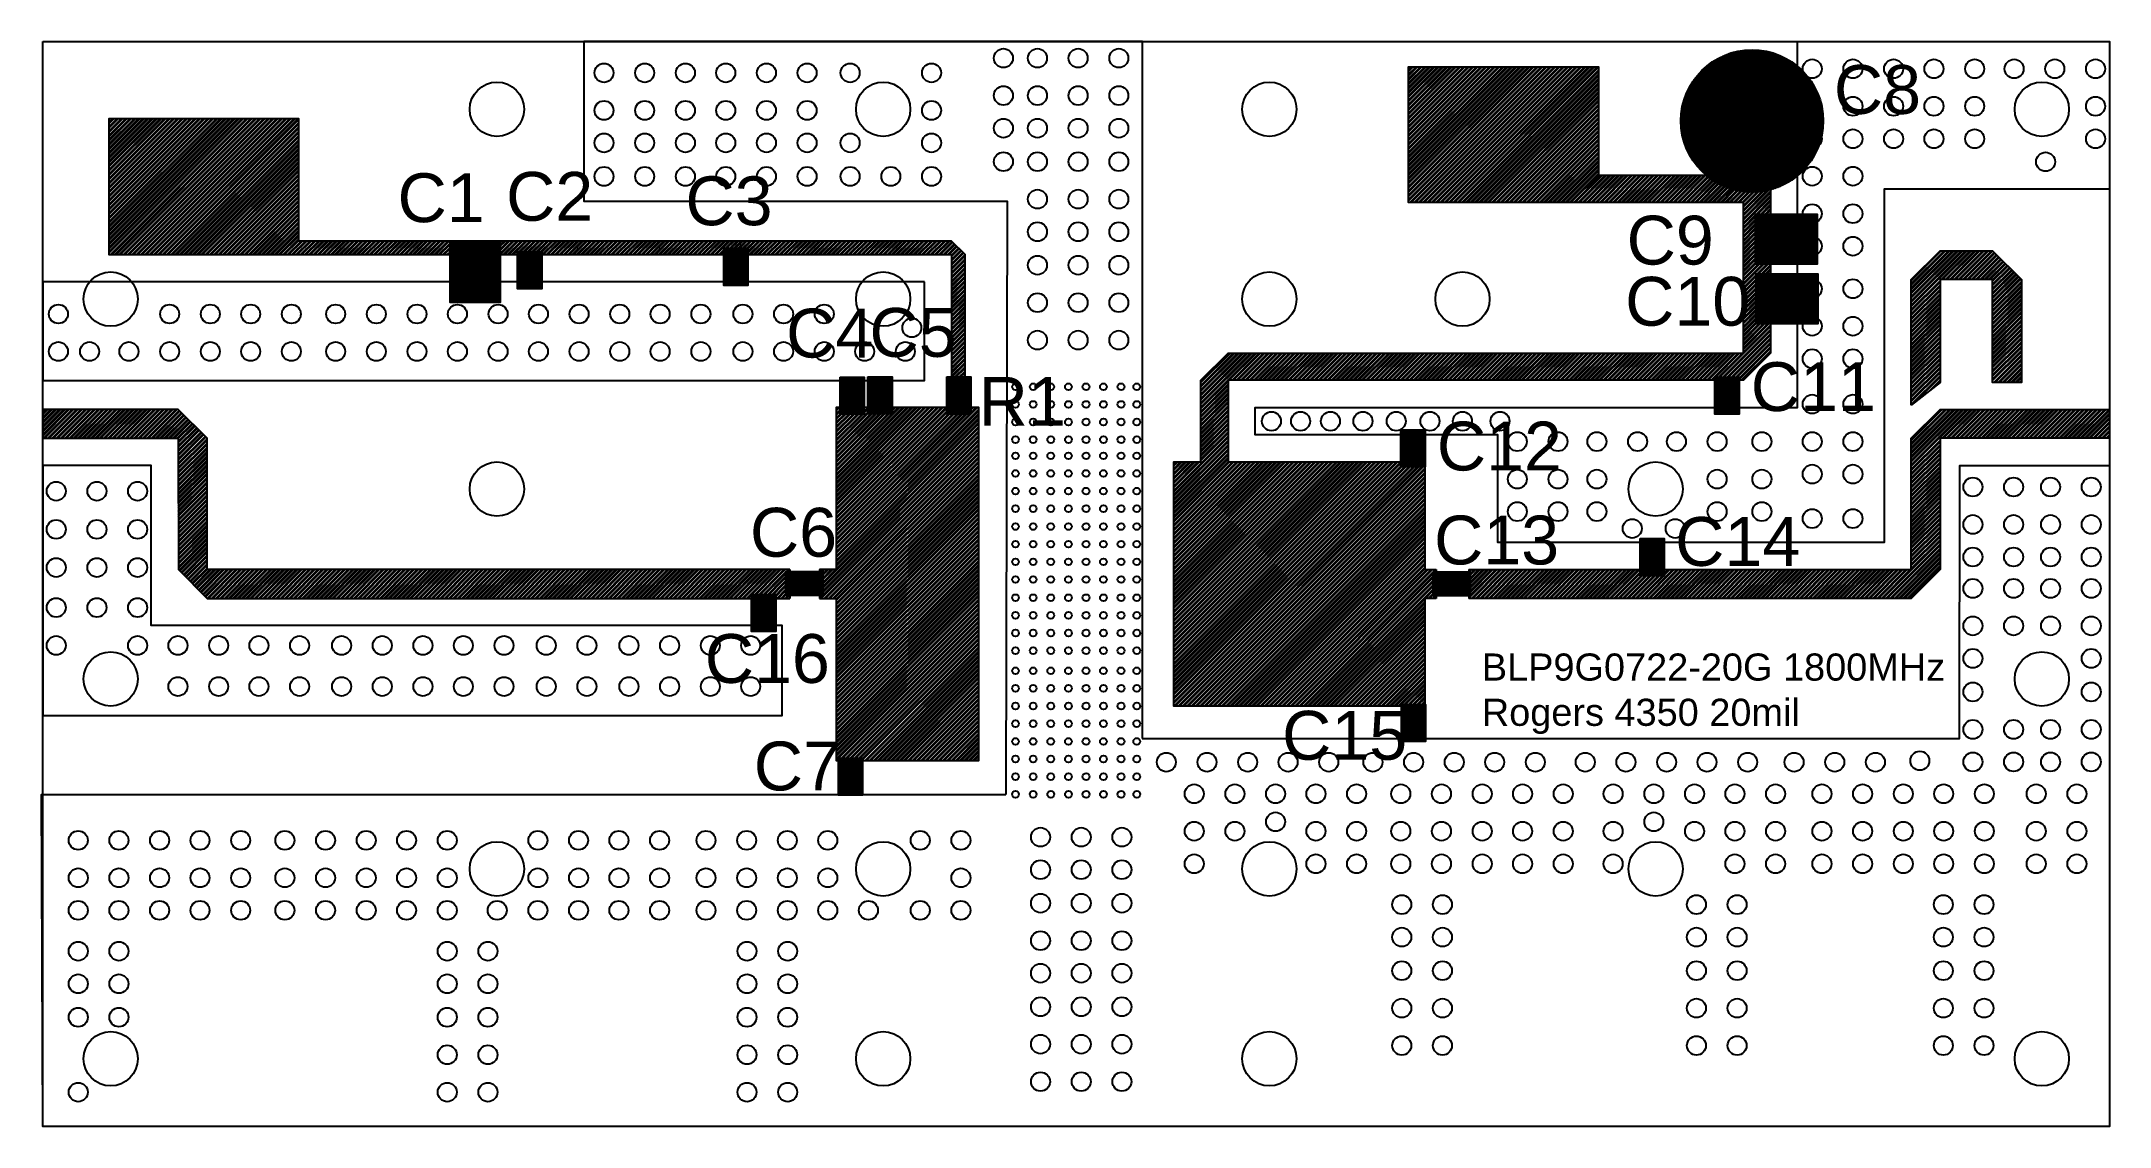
# Model space of a CAD drawing. Extents: x 60.4 to 136.7, y 72.4 to 112.4.
import ezdxf

# ---------------------------------------------------------------- set-up
doc = ezdxf.new("R2010")
doc.units = 0
doc.header["$MEASUREMENT"] = 0
doc.layers.add('BoM', color=6, linetype='CONTINUOUS', lineweight=25)
doc.layers.add('COND', color=7, linetype='CONTINUOUS', true_color=0xf89b20)
doc.layers.add('DRILL', color=5, linetype='CONTINUOUS')
doc.layers.add('OUTLINE', color=40, linetype='CONTINUOUS')
doc.styles.add('ANNOTATIVE', font='txt')

msp = doc.modelspace()

# ---------------------------------------------------------------- hatches: boundary and pattern name
at = {"layer": 'BoM'}
h = msp.add_hatch(dxfattribs=at)
h.set_pattern_fill('ANSI32', color=6, scale=0.1)
h.paths.add_polyline_path([(126.11, 109.417, 1), (120.863, 109.417, 1)])
h = msp.add_hatch(dxfattribs=at)
h.set_pattern_fill('ANGLE', color=256)
h.set_pattern_definition([(0, (37.252, 45.57), (0, 6.985), [5.08, -1.905]), (90, (37.252, 45.57), (-6.985, 4e-16), [5.08, -1.905])])
h.paths.add_polyline_path([(75.549, 106.726), (74.473, 106.726), (74.473, 105.197), (75.549, 105.197)])
h = msp.add_hatch(dxfattribs=at)
h.set_pattern_fill('ANSI32', color=6, scale=0.1, angle=90)
h.set_pattern_definition([(135, (228.60648, 29.749415), (-0.026516504, -0.026516504), []), (135, (228.60648, 29.767093), (-0.026516504, -0.026516504), [])])
h.paths.add_polyline_path([(123.614, 105.987), (123.614, 104.142), (125.885, 104.142), (125.885, 105.987)])
h = msp.add_hatch(dxfattribs=at)
h.set_pattern_fill('ANSI32', color=6, scale=0.1)
h.set_pattern_definition([(45, (1.090255, 0), (-0.026516504, 0.026516504), []), (45, (1.107933, 0), (-0.026516504, 0.026516504), [])])
h.paths.add_polyline_path([(77.328, 104.992), (75.483, 104.992), (75.483, 102.722), (77.328, 102.722)])
h = msp.add_hatch(dxfattribs=at)
h.set_pattern_fill('ANGLE', color=256)
h.set_pattern_definition([(360, (39.6124, 44.021), (2e-15, 6.985), [5.08, -1.905]), (90, (39.6124, 44.021), (-6.985, 2e-15), [5.08, -1.905])])
h.paths.add_polyline_path([(77.91, 105.177), (75.754, 105.177), (75.754, 102.302), (77.91, 102.302)])
h = msp.add_hatch(dxfattribs=at)
h.set_pattern_fill('ANSI32', color=6, scale=0.1)
h.set_pattern_definition([(45, (19.462035, -5.46551), (-0.026516504, 0.026516504), []), (45, (19.479713, -5.46551), (-0.026516504, 0.026516504), [])])
h.paths.add_polyline_path([(78.864, 103.227), (78.864, 104.593), (77.972, 104.593), (77.972, 103.227)])
h = msp.add_hatch(dxfattribs=at)
h.set_pattern_fill('ANSI32', color=6, scale=0.1)
h.set_pattern_definition([(45, (27.064574, -5.333265), (-0.026516504, 0.026516504), []), (45, (27.08225, -5.333265), (-0.026516504, 0.026516504), [])])
h.paths.add_polyline_path([(86.466, 103.359), (86.466, 104.725), (85.575, 104.725), (85.575, 103.359)])
h = msp.add_hatch(dxfattribs=at)
h.set_pattern_fill('ANSI32', color=6, scale=0.1, angle=90)
h.set_pattern_definition([(135, (228.62923, 27.543756), (-0.026516504, -0.026516504), []), (135, (228.62923, 27.561434), (-0.026516504, -0.026516504), [])])
h.paths.add_polyline_path([(123.637, 103.782), (123.637, 101.936), (125.908, 101.936), (125.908, 103.782)])
h = msp.add_hatch(dxfattribs=at)
h.set_pattern_fill('ANSI32', color=6, scale=0.1)
h.set_pattern_definition([(45, (31.352796, -10.07833), (-0.026516504, 0.026516504), []), (45, (31.370473, -10.07833), (-0.026516504, 0.026516504), [])])
h.paths.add_polyline_path([(90.754, 98.614), (90.754, 99.98), (89.863, 99.98), (89.863, 98.614)])
h = msp.add_hatch(dxfattribs=at)
h.set_pattern_fill('ANSI32', color=6, scale=0.1)
h.set_pattern_definition([(45, (32.3794, -10.06817), (-0.026516504, 0.026516504), []), (45, (32.39708, -10.06817), (-0.026516504, 0.026516504), [])])
h.paths.add_polyline_path([(91.781, 98.625), (91.781, 99.99), (90.89, 99.99), (90.89, 98.625)])
h = msp.add_hatch(dxfattribs=at)
h.set_pattern_fill('ANSI32', color=6, scale=0.1)
h.set_pattern_definition([(45, (35.28357, -10.07621), (-0.026516504, 0.026516504), []), (45, (35.301247, -10.07621), (-0.026516504, 0.026516504), [])])
h.paths.add_polyline_path([(94.685, 98.616), (94.685, 99.982), (93.794, 99.982), (93.794, 98.616)])
h = msp.add_hatch(dxfattribs=at)
h.set_pattern_fill('ANSI32', color=6, scale=0.1)
h.set_pattern_definition([(45, (63.603543, -10.08082), (-0.026516504, 0.026516504), []), (45, (63.62122, -10.08082), (-0.026516504, 0.026516504), [])])
h.paths.add_polyline_path([(123.005, 98.612), (123.005, 99.977), (122.114, 99.977), (122.114, 98.612)])
h = msp.add_hatch(dxfattribs=at)
h.set_pattern_fill('ANSI32', color=6, scale=0.1)
h.set_pattern_definition([(45, (52.03043, -12.02615), (-0.026516504, 0.026516504), []), (45, (52.04811, -12.02615), (-0.026516504, 0.026516504), [])])
h.paths.add_polyline_path([(111.432, 96.667), (111.432, 98.032), (110.541, 98.032), (110.541, 96.667)])
h = msp.add_hatch(dxfattribs=at)
h.set_pattern_fill('ANSI32', color=6, scale=0.1)
h.set_pattern_definition([(45, (60.846663, -16.03668), (-0.026516504, 0.026516504), []), (45, (60.86434, -16.03668), (-0.026516504, 0.026516504), [])])
h.paths.add_polyline_path([(120.248, 92.656), (120.248, 94.022), (119.357, 94.022), (119.357, 92.656)])
h = msp.add_hatch(dxfattribs=at)
h.set_pattern_fill('ANSI32', color=6, scale=0.1, angle=90)
h.set_pattern_definition([(135, (197.92284, 33.41455), (-0.026516504, -0.026516504), []), (135, (197.92284, 33.432228), (-0.026516504, -0.026516504), [])])
h.paths.add_polyline_path([(89.23, 92.816), (87.865, 92.816), (87.865, 91.925), (89.23, 91.925)])
h = msp.add_hatch(dxfattribs=at)
h.set_pattern_fill('ANSI32', color=6, scale=0.1, angle=90)
h.set_pattern_definition([(135, (221.78824, 33.399876), (-0.026516504, -0.026516504), []), (135, (221.78824, 33.417554), (-0.026516504, -0.026516504), [])])
h.paths.add_polyline_path([(113.096, 92.801), (111.73, 92.801), (111.73, 91.91), (113.096, 91.91)])
h = msp.add_hatch(dxfattribs=at)
h.set_pattern_fill('ANSI32', color=6, scale=0.1)
h.set_pattern_definition([(45, (28.086457, -18.09055), (-0.026516504, 0.026516504), []), (45, (28.104134, -18.09055), (-0.026516504, 0.026516504), [])])
h.paths.add_polyline_path([(87.488, 90.602), (87.488, 91.968), (86.597, 91.968), (86.597, 90.602)])
h = msp.add_hatch(dxfattribs=at)
h.set_pattern_fill('ANSI32', color=6, scale=0.1)
h.set_pattern_definition([(45, (52.049662, -22.15045), (-0.026516504, 0.026516504), []), (45, (52.06734, -22.15045), (-0.026516504, 0.026516504), [])])
h.paths.add_polyline_path([(111.451, 86.542), (111.451, 87.908), (110.56, 87.908), (110.56, 86.542)])
h = msp.add_hatch(dxfattribs=at)
h.set_pattern_fill('ANSI32', color=6, scale=0.1)
h.set_pattern_definition([(45, (31.292216, -24.121113), (-0.026516504, 0.026516504), []), (45, (31.309894, -24.121113), (-0.026516504, 0.026516504), [])])
h.paths.add_polyline_path([(90.694, 84.572), (90.694, 85.937), (89.802, 85.937), (89.802, 84.572)])
at = {"layer": 'COND', "true_color": 0xf8991e}
h = msp.add_hatch(dxfattribs=at)
h.set_pattern_fill('ANSI32', color=30, scale=0.3)
h.paths.add_polyline_path([(69.908, 109.492), (62.908, 109.492), (62.908, 104.492), (69.908, 104.492), (73.973, 104.492), (74.473, 104.492), (75.483, 104.492), (75.483, 104.992), (74.473, 104.992), (69.908, 104.992)], flags=17)
h.paths.add_polyline_path([(93.973, 104.992), (77.328, 104.992), (77.328, 104.492), (77.972, 104.492), (77.972, 104.593), (78.864, 104.593), (78.864, 104.492), (85.575, 104.492), (85.575, 104.725), (86.466, 104.725), (86.466, 104.492), (93.973, 104.492), (93.973, 99.982), (94.473, 99.982), (94.473, 104.492)], flags=17)
h.paths.add_polyline_path([(77.328, 104.992), (75.483, 104.992), (75.483, 104.492), (77.328, 104.492)], flags=16)
h.paths.add_polyline_path([(94.973, 98.851), (94.685, 98.851), (94.685, 98.616), (93.794, 98.616), (93.794, 98.851), (91.781, 98.851), (91.781, 98.625), (90.89, 98.625), (90.89, 98.851), (90.754, 98.851), (90.754, 98.614), (89.863, 98.614), (89.863, 98.851), (89.723, 98.851), (89.723, 92.881), (89.107, 92.881), (89.107, 92.816), (89.23, 92.816), (89.23, 91.925), (89.107, 91.925), (89.107, 91.821), (89.723, 91.821), (89.723, 85.851), (89.802, 85.851), (89.802, 85.937), (90.694, 85.937), (90.694, 85.851), (94.973, 85.851)])
h.paths.add_polyline_path([(87.865, 92.816), (88.004, 92.816), (88.004, 92.881), (66.525, 92.881), (66.523, 97.721), (65.464, 98.781), (60.47, 98.781), (60.47, 97.721), (65.464, 97.721), (65.465, 92.881), (66.527, 91.821), (88.004, 91.821), (88.004, 91.925), (87.865, 91.925)])
h.paths.add_polyline_path([(111.836, 92.881), (111.417, 92.881), (111.417, 96.667), (110.541, 96.667), (110.541, 96.851), (104.167, 96.851), (104.167, 99.861), (122.114, 99.861), (122.114, 99.977), (123.005, 99.977), (123.005, 99.861), (123.167, 99.861), (124.167, 100.861), (124.167, 101.936), (123.637, 101.936), (123.637, 103.782), (124.167, 103.782), (124.167, 104.142), (123.614, 104.142), (123.614, 105.987), (124.167, 105.987), (124.167, 106.883, -0.246266), (121.789, 107.416), (117.819, 107.416), (117.819, 111.416), (110.819, 111.416), (110.819, 106.416), (117.819, 106.416), (123.167, 106.416), (123.167, 100.861), (104.167, 100.861), (103.167, 99.861), (103.167, 96.851), (102.167, 96.851), (102.167, 87.851), (110.56, 87.851), (110.56, 87.908), (111.417, 87.908), (111.417, 91.821), (111.836, 91.821), (111.836, 91.91), (111.73, 91.91), (111.73, 92.801), (111.836, 92.801)])
h.paths.add_polyline_path([(69.908, 109.492), (62.908, 109.492), (62.908, 104.492), (69.908, 104.492), (73.973, 104.492), (74.473, 104.492), (93.973, 104.492), (93.973, 99.851), (94.473, 99.851), (94.473, 104.492), (93.973, 104.992), (74.473, 104.992), (69.908, 104.992)])
h = msp.add_hatch(dxfattribs=at)
h.set_pattern_fill('ANSI32', color=30, scale=0.3)
h.paths.add_polyline_path([(69.908, 109.492), (62.908, 109.492), (62.908, 104.492), (69.908, 104.492), (73.973, 104.492), (74.473, 104.492), (75.483, 104.492), (75.483, 104.992), (74.473, 104.992), (69.908, 104.992)])
h.paths.add_polyline_path([(93.973, 104.992), (77.328, 104.992), (77.328, 104.492), (77.972, 104.492), (77.972, 104.593), (78.864, 104.593), (78.864, 104.492), (85.575, 104.492), (85.575, 104.725), (86.466, 104.725), (86.466, 104.492), (93.973, 104.492), (93.973, 99.982), (94.473, 99.982), (94.473, 104.492)])
h.paths.add_polyline_path([(130.417, 92.881), (130.417, 97.721), (133.417, 97.721), (136.67, 97.721), (136.67, 98.781), (133.417, 98.781), (130.417, 98.781), (129.357, 97.721), (129.357, 92.881), (120.248, 92.881), (120.248, 92.656), (119.357, 92.656), (119.357, 92.881), (113.043, 92.881), (113.043, 92.801), (113.096, 92.801), (113.096, 91.91), (113.043, 91.821), (129.357, 91.821)])
h.paths.add_polyline_path([(133.417, 103.571), (132.357, 104.631), (130.417, 104.631), (129.357, 103.571), (129.357, 98.94), (130.417, 99.781), (130.417, 103.571), (132.357, 103.571), (132.357, 99.781), (133.417, 99.781)])

# ---------------------------------------------------------------- linework, layer by layer
at = {"layer": 'BoM'}
for points in [[(123.614, 104.142), (123.614, 105.987), (125.885, 105.987), (125.885, 104.142)], [(75.483, 104.992), (77.328, 104.992), (77.328, 102.722), (75.483, 102.722)], [(77.972, 104.593), (78.864, 104.593), (78.864, 103.227), (77.972, 103.227)], [(85.575, 104.725), (86.466, 104.725), (86.466, 103.359), (85.575, 103.359)], [(123.637, 101.936), (123.637, 103.782), (125.908, 103.782), (125.908, 101.936)], [(89.863, 99.98), (90.754, 99.98), (90.754, 98.614), (89.863, 98.614)], [(90.89, 99.99), (91.781, 99.99), (91.781, 98.625), (90.89, 98.625)], [(93.794, 99.982), (94.685, 99.982), (94.685, 98.616), (93.794, 98.616)], [(122.114, 99.977), (123.005, 99.977), (123.005, 98.612), (122.114, 98.612)], [(110.541, 98.032), (111.432, 98.032), (111.432, 96.667), (110.541, 96.667)], [(119.357, 94.022), (120.248, 94.022), (120.248, 92.656), (119.357, 92.656)], [(87.865, 91.925), (87.865, 92.816), (89.23, 92.816), (89.23, 91.925)], [(111.73, 91.91), (111.73, 92.801), (113.096, 92.801), (113.096, 91.91)], [(86.597, 91.968), (87.488, 91.968), (87.488, 90.602), (86.597, 90.602)], [(110.56, 87.908), (111.451, 87.908), (111.451, 86.542), (110.56, 86.542)], [(89.802, 85.937), (90.694, 85.937), (90.694, 84.572), (89.802, 84.572)]]:
    msp.add_lwpolyline(points, close=True, dxfattribs=at)
msp.add_circle((123.486, 109.417), 2.624, dxfattribs=at)
at = {"layer": 'COND'}
for p, q in [((88.004, 92.881), (88.004, 91.821)), ((89.107, 92.881), (89.107, 91.821)), ((111.836, 92.881), (111.836, 91.821)), ((113.043, 92.881), (113.043, 91.821))]:
    msp.add_line(p, q, dxfattribs=at)
for points in [[(101.014, 86.657), (101.014, 112.351), (96.027, 112.351), (80.419, 112.351), (80.419, 106.46), (96.027, 106.46), (95.972, 84.593)], [(111.836, 91.821), (111.417, 91.821), (111.417, 87.851), (102.167, 87.851), (102.167, 96.851), (103.167, 96.851), (103.167, 99.861), (104.167, 100.861), (123.167, 100.861), (123.167, 106.416), (117.819, 106.416), (110.819, 106.416), (110.819, 111.416), (117.819, 111.416), (117.819, 107.416), (117.819, 107.416), (124.167, 107.416), (124.167, 100.861), (123.167, 99.861), (104.167, 99.861), (104.167, 96.851), (111.417, 96.851), (111.417, 92.881), (111.836, 92.881)], [(66.525, 92.881), (66.523, 97.721), (65.464, 98.781), (60.47, 98.781), (60.47, 97.721), (65.464, 97.721), (65.465, 92.881), (66.527, 91.821), (88.004, 91.821)], [(89.107, 91.821), (89.723, 91.821), (89.723, 85.851), (94.973, 85.851), (94.973, 98.851), (89.723, 98.851), (89.723, 92.881), (89.107, 92.881)], [(113.043, 92.881), (129.357, 92.881), (129.357, 97.721), (130.417, 98.781), (133.417, 98.781), (136.67, 98.781), (136.67, 97.721), (133.417, 97.721), (130.417, 97.721), (130.417, 92.881), (129.357, 91.821), (113.043, 91.821)], [(101.001, 86.657), (131.137, 86.657), (131.15, 96.721), (136.67, 96.721), (136.67, 85.851), (136.67, 72.351), (101.9, 72.351), (60.47, 72.351), (60.415, 84.593), (95.972, 84.593)], [(88.004, 92.881), (66.523, 92.881)]]:
    msp.add_lwpolyline(points, dxfattribs=at)
for points in [[(128.357, 97.851), (128.357, 93.881), (114.114, 93.881), (114.114, 97.851), (105.167, 97.851), (105.167, 98.861), (125.167, 98.861), (125.167, 112.351), (128.357, 112.351), (136.67, 112.351), (136.67, 106.904), (128.357, 106.904)], [(73.973, 104.492), (74.473, 104.492), (93.973, 104.492), (93.973, 99.851), (94.473, 99.851), (94.473, 104.492), (93.973, 104.992), (74.473, 104.992), (74.473, 104.992), (69.908, 104.992), (69.908, 109.492), (62.908, 109.492), (62.908, 104.492), (69.908, 104.492), (69.908, 104.492)], [(129.357, 98.94), (129.357, 103.571), (130.417, 104.631), (132.357, 104.631), (133.417, 103.571), (133.417, 99.781), (132.357, 99.781), (132.357, 103.571), (130.417, 103.571), (130.417, 99.781)], [(92.973, 103.492), (60.47, 103.492), (60.47, 99.851), (92.973, 99.851)], [(60.47, 90.821), (60.47, 87.503), (87.723, 87.503), (87.723, 90.821), (64.464, 90.821), (64.464, 96.721), (60.47, 96.721)]]:
    msp.add_lwpolyline(points, close=True, dxfattribs=at)
at = {"layer": 'DRILL'}
for centre, radius in [((81.159, 111.189), 0.35), ((81.159, 111.189), 0.35), ((82.659, 111.189), 0.35), ((82.659, 111.189), 0.35), ((84.159, 111.189), 0.35), ((84.159, 111.189), 0.35), ((84.159, 111.189), 0.35), ((84.159, 111.189), 0.35), ((85.647, 111.189), 0.35), ((85.647, 111.189), 0.35), ((87.147, 111.189), 0.35), ((87.147, 111.189), 0.35), ((88.647, 111.189), 0.35), ((88.647, 111.189), 0.35), ((88.647, 111.189), 0.35), ((88.647, 111.189), 0.35), ((90.234, 111.189), 0.35), ((90.234, 111.189), 0.35), ((93.234, 111.189), 0.35), ((93.234, 111.189), 0.35), ((93.234, 111.189), 0.35), ((93.234, 111.189), 0.35), ((95.884, 111.733), 0.35), ((95.884, 111.733), 0.35), ((95.884, 111.733), 0.35), ((95.884, 111.733), 0.35), ((97.14, 111.733), 0.35), ((97.14, 111.733), 0.35), ((98.64, 111.733), 0.35), ((98.64, 111.733), 0.35), ((100.14, 111.733), 0.35), ((100.14, 111.733), 0.35), ((100.14, 111.733), 0.35), ((100.14, 111.733), 0.35), ((125.705, 111.341), 0.35), ((125.705, 111.341), 0.35), ((127.205, 111.341), 0.35), ((127.205, 111.341), 0.35), ((128.705, 111.341), 0.35), ((128.705, 111.341), 0.35), ((128.705, 111.341), 0.35), ((128.705, 111.341), 0.35), ((130.193, 111.341), 0.35), ((130.193, 111.341), 0.35), ((131.693, 111.341), 0.35), ((131.693, 111.341), 0.35), ((133.149, 111.341), 0.35), ((133.149, 111.341), 0.35), ((134.649, 111.341), 0.35), ((134.649, 111.341), 0.35), ((136.149, 111.341), 0.35), ((136.149, 111.341), 0.35), ((136.149, 111.341), 0.35), ((136.149, 111.341), 0.35), ((77.21, 109.851), 1), ((91.45, 109.851), 1), ((95.884, 110.352), 0.35), ((95.884, 110.352), 0.35), ((97.14, 110.352), 0.35), ((98.64, 110.352), 0.35), ((100.14, 110.352), 0.35), ((100.14, 110.352), 0.35), ((105.69, 109.851), 1), ((134.17, 109.851), 1), ((81.159, 109.808), 0.35), ((82.659, 109.808), 0.35), ((84.159, 109.808), 0.35), ((84.159, 109.808), 0.35), ((85.647, 109.808), 0.35), ((87.147, 109.808), 0.35), ((88.647, 109.808), 0.35), ((88.647, 109.808), 0.35), ((93.234, 109.808), 0.35), ((93.234, 109.808), 0.35), ((125.705, 109.96), 0.35), ((127.205, 109.96), 0.35), ((128.705, 109.96), 0.35), ((128.705, 109.96), 0.35), ((130.193, 109.96), 0.35), ((131.693, 109.96), 0.35), ((136.149, 109.96), 0.35), ((136.149, 109.96), 0.35), ((95.884, 109.152), 0.35), ((95.884, 109.152), 0.35), ((97.14, 109.152), 0.35), ((98.64, 109.152), 0.35), ((100.14, 109.152), 0.35), ((100.14, 109.152), 0.35), ((125.705, 108.761), 0.35), ((127.205, 108.761), 0.35), ((128.705, 108.761), 0.35), ((128.705, 108.761), 0.35), ((130.193, 108.761), 0.35), ((131.693, 108.761), 0.35), ((136.149, 108.761), 0.35), ((136.149, 108.761), 0.35), ((81.159, 108.609), 0.35), ((82.659, 108.609), 0.35), ((84.159, 108.609), 0.35), ((84.159, 108.609), 0.35), ((85.647, 108.609), 0.35), ((87.147, 108.609), 0.35), ((88.647, 108.609), 0.35), ((88.647, 108.609), 0.35), ((90.234, 108.609), 0.35), ((93.234, 108.609), 0.35), ((93.234, 108.609), 0.35), ((81.159, 107.374), 0.35), ((81.159, 107.374), 0.35), ((82.659, 107.374), 0.35), ((82.659, 107.374), 0.35), ((84.159, 107.374), 0.35), ((84.159, 107.374), 0.35), ((84.159, 107.374), 0.35), ((84.159, 107.374), 0.35), ((85.647, 107.374), 0.35), ((85.647, 107.374), 0.35), ((87.147, 107.374), 0.35), ((87.147, 107.374), 0.35), ((88.647, 107.374), 0.35), ((88.647, 107.374), 0.35), ((88.647, 107.374), 0.35), ((88.647, 107.374), 0.35), ((90.234, 107.374), 0.35), ((90.234, 107.374), 0.35), ((91.734, 107.374), 0.35), ((91.734, 107.374), 0.35), ((93.234, 107.374), 0.35), ((93.234, 107.374), 0.35), ((93.234, 107.374), 0.35), ((93.234, 107.374), 0.35), ((95.884, 107.917), 0.35), ((95.884, 107.917), 0.35), ((95.884, 107.917), 0.35), ((95.884, 107.917), 0.35), ((97.14, 107.917), 0.35), ((97.14, 107.917), 0.35), ((98.64, 107.917), 0.35), ((98.64, 107.917), 0.35), ((100.14, 107.917), 0.35), ((100.14, 107.917), 0.35), ((100.14, 107.917), 0.35), ((100.14, 107.917), 0.35), ((125.705, 107.381), 0.35), ((125.705, 107.381), 0.35), ((127.205, 107.381), 0.35), ((127.205, 107.381), 0.35), ((134.309, 107.912), 0.35), ((97.14, 106.536), 0.35), ((98.64, 106.536), 0.35), ((100.14, 106.536), 0.35), ((100.14, 106.536), 0.35), ((125.705, 106), 0.35), ((127.205, 106), 0.35), ((97.14, 105.336), 0.35), ((98.64, 105.336), 0.35), ((100.14, 105.336), 0.35), ((100.14, 105.336), 0.35), ((125.705, 104.801), 0.35), ((127.205, 104.801), 0.35), ((62.97, 102.851), 1), ((91.45, 102.851), 1), ((97.14, 104.101), 0.35), ((98.64, 104.101), 0.35), ((100.14, 104.101), 0.35), ((100.14, 104.101), 0.35), ((100.14, 104.101), 0.35), ((105.69, 102.851), 1), ((112.81, 102.851), 1), ((97.14, 102.72), 0.35), ((97.14, 102.72), 0.35), ((98.64, 102.72), 0.35), ((98.64, 102.72), 0.35), ((100.14, 102.72), 0.35), ((100.14, 102.72), 0.35), ((100.14, 102.72), 0.35), ((100.14, 102.72), 0.35), ((125.705, 103.234), 0.35), ((125.705, 103.234), 0.35), ((127.205, 103.234), 0.35), ((127.205, 103.234), 0.35), ((61.042, 102.302), 0.35), ((61.042, 102.302), 0.35), ((65.144, 102.302), 0.35), ((65.144, 102.302), 0.35), ((66.644, 102.302), 0.35), ((66.644, 102.302), 0.35), ((66.644, 102.302), 0.35), ((66.644, 102.302), 0.35), ((68.132, 102.302), 0.35), ((68.132, 102.302), 0.35), ((69.632, 102.302), 0.35), ((69.632, 102.302), 0.35), ((71.265, 102.302), 0.35), ((71.265, 102.302), 0.35), ((72.765, 102.302), 0.35), ((72.765, 102.302), 0.35), ((74.265, 102.302), 0.35), ((74.265, 102.302), 0.35), ((74.265, 102.302), 0.35), ((74.265, 102.302), 0.35), ((75.754, 102.302), 0.35), ((75.754, 102.302), 0.35), ((77.254, 102.302), 0.35), ((77.254, 102.302), 0.35), ((78.741, 102.302), 0.35), ((78.741, 102.302), 0.35), ((80.241, 102.302), 0.35), ((80.241, 102.302), 0.35), ((81.741, 102.302), 0.35), ((81.741, 102.302), 0.35), ((81.741, 102.302), 0.35), ((81.741, 102.302), 0.35), ((83.229, 102.302), 0.35), ((83.229, 102.302), 0.35), ((84.729, 102.302), 0.35), ((84.729, 102.302), 0.35), ((86.28, 102.302), 0.35), ((86.28, 102.302), 0.35), ((87.78, 102.302), 0.35), ((87.78, 102.302), 0.35), ((89.28, 102.302), 0.35), ((89.28, 102.302), 0.35), ((89.28, 102.302), 0.35), ((89.28, 102.302), 0.35), ((125.705, 101.853), 0.35), ((127.205, 101.853), 0.35), ((92.508, 101.796), 0.35), ((97.14, 101.339), 0.35), ((98.64, 101.339), 0.35), ((100.14, 101.339), 0.35), ((100.14, 101.339), 0.35), ((61.042, 100.921), 0.35), ((62.192, 100.921), 0.35), ((63.644, 100.921), 0.35), ((65.144, 100.921), 0.35), ((66.644, 100.921), 0.35), ((66.644, 100.921), 0.35), ((68.132, 100.921), 0.35), ((69.632, 100.921), 0.35), ((71.265, 100.921), 0.35), ((72.765, 100.921), 0.35), ((74.265, 100.921), 0.35), ((74.265, 100.921), 0.35), ((75.754, 100.921), 0.35), ((77.254, 100.921), 0.35), ((78.741, 100.921), 0.35), ((80.241, 100.921), 0.35), ((81.741, 100.921), 0.35), ((81.741, 100.921), 0.35), ((83.229, 100.921), 0.35), ((84.729, 100.921), 0.35), ((86.28, 100.921), 0.35), ((87.78, 100.921), 0.35), ((89.28, 100.921), 0.35), ((89.28, 100.921), 0.35), ((90.768, 100.921), 0.35), ((92.268, 100.921), 0.35), ((125.705, 100.654), 0.35), ((127.205, 100.654), 0.35), ((96.331, 99.621), 0.125), ((96.981, 99.621), 0.125), ((97.631, 99.621), 0.125), ((98.281, 99.621), 0.125), ((98.931, 99.621), 0.125), ((99.571, 99.621), 0.125), ((100.221, 99.621), 0.125), ((100.802, 99.621), 0.125), ((125.705, 98.98), 0.35), ((125.705, 98.98), 0.35), ((127.205, 98.98), 0.35), ((127.205, 98.98), 0.35), ((96.331, 98.971), 0.125), ((96.331, 98.321), 0.125), ((96.981, 98.971), 0.125), ((96.981, 98.321), 0.125), ((97.631, 98.971), 0.125), ((97.631, 98.321), 0.125), ((98.281, 98.971), 0.125), ((98.281, 98.321), 0.125), ((98.931, 98.971), 0.125), ((98.931, 98.321), 0.125), ((99.571, 98.971), 0.125), ((99.571, 98.321), 0.125), ((100.221, 98.971), 0.125), ((100.221, 98.321), 0.125), ((100.802, 98.971), 0.125), ((100.802, 98.321), 0.125), ((105.767, 98.349), 0.35), ((106.84, 98.349), 0.35), ((107.941, 98.349), 0.35), ((109.14, 98.349), 0.35), ((110.368, 98.349), 0.35), ((111.61, 98.349), 0.35), ((112.81, 98.349), 0.35), ((114.193, 98.349), 0.35), ((96.331, 97.671), 0.125), ((96.981, 97.671), 0.125), ((97.631, 97.671), 0.125), ((98.281, 97.671), 0.125), ((98.931, 97.671), 0.125), ((99.571, 97.671), 0.125), ((100.221, 97.671), 0.125), ((100.802, 97.671), 0.125), ((114.832, 97.599), 0.35), ((114.832, 97.599), 0.35), ((116.332, 97.599), 0.35), ((116.332, 97.599), 0.35), ((117.766, 97.599), 0.35), ((117.766, 97.599), 0.35), ((119.266, 97.599), 0.35), ((119.266, 97.599), 0.35), ((120.699, 97.599), 0.35), ((120.699, 97.599), 0.35), ((122.199, 97.599), 0.35), ((122.199, 97.599), 0.35), ((123.847, 97.599), 0.35), ((123.847, 97.599), 0.35), ((125.705, 97.599), 0.35), ((127.205, 97.599), 0.35), ((77.21, 95.851), 1), ((96.331, 97.076), 0.125), ((96.981, 97.076), 0.125), ((97.631, 97.076), 0.125), ((98.281, 97.076), 0.125), ((98.931, 97.076), 0.125), ((99.571, 97.076), 0.125), ((100.221, 97.076), 0.125), ((100.802, 97.076), 0.125), ((119.93, 95.851), 1), ((60.963, 95.772), 0.35), ((62.463, 95.772), 0.35), ((63.963, 95.772), 0.35), ((63.963, 95.772), 0.35), ((96.331, 96.426), 0.125), ((96.981, 96.426), 0.125), ((97.631, 96.426), 0.125), ((98.281, 96.426), 0.125), ((98.931, 96.426), 0.125), ((99.571, 96.426), 0.125), ((100.221, 96.426), 0.125), ((100.802, 96.426), 0.125), ((114.832, 96.218), 0.35), ((116.332, 96.218), 0.35), ((117.766, 96.218), 0.35), ((122.199, 96.218), 0.35), ((123.847, 96.218), 0.35), ((125.705, 96.4), 0.35), ((127.205, 96.4), 0.35), ((131.629, 95.927), 0.35), ((131.629, 95.927), 0.35), ((133.129, 95.927), 0.35), ((133.129, 95.927), 0.35), ((134.492, 95.927), 0.35), ((134.492, 95.927), 0.35), ((135.992, 95.927), 0.35), ((135.992, 95.927), 0.35), ((96.331, 95.776), 0.125), ((96.981, 95.776), 0.125), ((97.631, 95.776), 0.125), ((98.281, 95.776), 0.125), ((98.931, 95.776), 0.125), ((99.571, 95.776), 0.125), ((100.221, 95.776), 0.125), ((100.802, 95.776), 0.125), ((114.832, 95.019), 0.35), ((116.332, 95.019), 0.35), ((117.766, 95.019), 0.35), ((122.199, 95.019), 0.35), ((123.847, 95.019), 0.35), ((60.963, 94.365), 0.35), ((62.463, 94.365), 0.35), ((63.963, 94.365), 0.35), ((63.963, 94.365), 0.35), ((96.331, 95.126), 0.125), ((96.331, 94.468), 0.125), ((96.981, 95.126), 0.125), ((96.981, 94.468), 0.125), ((97.631, 95.126), 0.125), ((97.631, 94.468), 0.125), ((98.281, 95.126), 0.125), ((98.281, 94.468), 0.125), ((98.931, 95.126), 0.125), ((98.931, 94.468), 0.125), ((99.571, 95.126), 0.125), ((99.571, 94.468), 0.125), ((100.221, 95.126), 0.125), ((100.221, 94.468), 0.125), ((100.802, 95.126), 0.125), ((100.802, 94.468), 0.125), ((119.07, 94.396), 0.35), ((120.652, 94.396), 0.35), ((125.705, 94.761), 0.35), ((125.705, 94.761), 0.35), ((127.205, 94.761), 0.35), ((127.205, 94.761), 0.35), ((131.629, 94.546), 0.35), ((133.129, 94.546), 0.35), ((134.492, 94.546), 0.35), ((135.992, 94.546), 0.35), ((96.331, 93.818), 0.125), ((96.981, 93.818), 0.125), ((97.631, 93.818), 0.125), ((98.281, 93.818), 0.125), ((98.931, 93.818), 0.125), ((99.571, 93.818), 0.125), ((100.221, 93.818), 0.125), ((100.802, 93.818), 0.125), ((60.963, 92.957), 0.35), ((62.463, 92.957), 0.35), ((63.963, 92.957), 0.35), ((63.963, 92.957), 0.35), ((96.331, 93.168), 0.125), ((96.981, 93.168), 0.125), ((97.631, 93.168), 0.125), ((98.281, 93.168), 0.125), ((98.931, 93.168), 0.125), ((99.571, 93.168), 0.125), ((100.221, 93.168), 0.125), ((100.802, 93.168), 0.125), ((131.629, 93.347), 0.35), ((133.129, 93.347), 0.35), ((134.492, 93.347), 0.35), ((135.992, 93.347), 0.35), ((96.331, 92.518), 0.125), ((96.981, 92.518), 0.125), ((97.631, 92.518), 0.125), ((98.281, 92.518), 0.125), ((98.931, 92.518), 0.125), ((99.571, 92.518), 0.125), ((100.221, 92.518), 0.125), ((100.802, 92.518), 0.125), ((131.629, 92.189), 0.35), ((131.629, 92.189), 0.35), ((133.129, 92.189), 0.35), ((133.129, 92.189), 0.35), ((134.492, 92.189), 0.35), ((134.492, 92.189), 0.35), ((135.992, 92.189), 0.35), ((135.992, 92.189), 0.35), ((60.963, 91.481), 0.35), ((62.463, 91.481), 0.35), ((63.963, 91.481), 0.35), ((63.963, 91.481), 0.35), ((96.331, 91.845), 0.125), ((96.981, 91.845), 0.125), ((97.631, 91.845), 0.125), ((98.281, 91.845), 0.125), ((98.931, 91.845), 0.125), ((99.571, 91.845), 0.125), ((100.221, 91.845), 0.125), ((100.802, 91.845), 0.125), ((96.331, 91.195), 0.125), ((96.981, 91.195), 0.125), ((97.631, 91.195), 0.125), ((98.281, 91.195), 0.125), ((98.931, 91.195), 0.125), ((99.571, 91.195), 0.125), ((100.221, 91.195), 0.125), ((100.802, 91.195), 0.125), ((131.629, 90.808), 0.35), ((133.129, 90.808), 0.35), ((134.492, 90.808), 0.35), ((135.992, 90.808), 0.35), ((60.963, 90.087), 0.35), ((63.963, 90.087), 0.35), ((63.963, 90.087), 0.35), ((65.451, 90.087), 0.35), ((66.951, 90.087), 0.35), ((68.434, 90.087), 0.35), ((69.934, 90.087), 0.35), ((71.484, 90.087), 0.35), ((72.984, 90.087), 0.35), ((74.484, 90.087), 0.35), ((74.484, 90.087), 0.35), ((75.972, 90.087), 0.35), ((77.472, 90.087), 0.35), ((79.027, 90.087), 0.35), ((80.527, 90.087), 0.35), ((82.078, 90.087), 0.35), ((83.578, 90.087), 0.35), ((85.078, 90.087), 0.35), ((85.078, 90.087), 0.35), ((86.566, 90.087), 0.35), ((96.331, 90.545), 0.125), ((96.331, 89.895), 0.125), ((96.981, 90.545), 0.125), ((96.981, 89.895), 0.125), ((97.631, 90.545), 0.125), ((97.631, 89.895), 0.125), ((98.281, 90.545), 0.125), ((98.281, 89.895), 0.125), ((98.931, 90.545), 0.125), ((98.931, 89.895), 0.125), ((99.571, 90.545), 0.125), ((99.571, 89.895), 0.125), ((100.221, 90.545), 0.125), ((100.221, 89.895), 0.125), ((100.802, 90.545), 0.125), ((100.802, 89.895), 0.125), ((62.97, 88.851), 1), ((96.331, 89.154), 0.125), ((96.981, 89.154), 0.125), ((97.631, 89.154), 0.125), ((98.281, 89.154), 0.125), ((98.931, 89.154), 0.125), ((99.571, 89.154), 0.125), ((100.221, 89.154), 0.125), ((100.802, 89.154), 0.125), ((131.629, 89.609), 0.35), ((134.17, 88.851), 1), ((135.992, 89.609), 0.35), ((65.451, 88.572), 0.35), ((66.951, 88.572), 0.35), ((68.434, 88.572), 0.35), ((69.934, 88.572), 0.35), ((71.484, 88.572), 0.35), ((72.984, 88.572), 0.35), ((74.484, 88.572), 0.35), ((74.484, 88.572), 0.35), ((75.972, 88.572), 0.35), ((77.472, 88.572), 0.35), ((79.027, 88.572), 0.35), ((80.527, 88.572), 0.35), ((82.078, 88.572), 0.35), ((83.578, 88.572), 0.35), ((85.078, 88.572), 0.35), ((85.078, 88.572), 0.35), ((86.566, 88.572), 0.35), ((96.331, 88.504), 0.125), ((96.981, 88.504), 0.125), ((97.631, 88.504), 0.125), ((98.281, 88.504), 0.125), ((98.931, 88.504), 0.125), ((99.571, 88.504), 0.125), ((100.221, 88.504), 0.125), ((100.802, 88.504), 0.125), ((131.629, 88.373), 0.35), ((131.629, 88.373), 0.35), ((135.992, 88.373), 0.35), ((135.992, 88.373), 0.35), ((96.331, 87.854), 0.125), ((96.981, 87.854), 0.125), ((97.631, 87.854), 0.125), ((98.281, 87.854), 0.125), ((98.931, 87.854), 0.125), ((99.571, 87.854), 0.125), ((100.221, 87.854), 0.125), ((100.802, 87.854), 0.125), ((96.331, 87.204), 0.125), ((96.981, 87.204), 0.125), ((97.631, 87.204), 0.125), ((98.281, 87.204), 0.125), ((98.931, 87.204), 0.125), ((99.571, 87.204), 0.125), ((100.221, 87.204), 0.125), ((100.802, 87.204), 0.125), ((131.629, 86.992), 0.35), ((133.129, 86.992), 0.35), ((134.492, 86.992), 0.35), ((135.992, 86.992), 0.35), ((96.331, 86.549), 0.125), ((96.981, 86.549), 0.125), ((97.631, 86.549), 0.125), ((98.281, 86.549), 0.125), ((98.931, 86.549), 0.125), ((99.571, 86.549), 0.125), ((100.221, 86.549), 0.125), ((100.802, 86.549), 0.125), ((129.672, 85.837), 0.35), ((96.331, 85.899), 0.125), ((96.981, 85.899), 0.125), ((97.631, 85.899), 0.125), ((98.281, 85.899), 0.125), ((98.931, 85.899), 0.125), ((99.571, 85.899), 0.125), ((100.221, 85.899), 0.125), ((100.802, 85.899), 0.125), ((101.891, 85.784), 0.35), ((103.391, 85.784), 0.35), ((103.391, 85.784), 0.35), ((104.891, 85.784), 0.35), ((104.891, 85.784), 0.35), ((104.891, 85.784), 0.35), ((106.379, 85.784), 0.35), ((106.379, 85.784), 0.35), ((107.879, 85.784), 0.35), ((107.879, 85.784), 0.35), ((109.508, 85.784), 0.35), ((109.508, 85.784), 0.35), ((111.008, 85.784), 0.35), ((111.008, 85.784), 0.35), ((112.508, 85.784), 0.35), ((113.996, 85.784), 0.35), ((115.496, 85.784), 0.35), ((117.337, 85.784), 0.35), ((118.837, 85.784), 0.35), ((120.337, 85.784), 0.35), ((121.825, 85.784), 0.35), ((123.325, 85.784), 0.35), ((125.035, 85.784), 0.35), ((125.035, 85.784), 0.35), ((126.535, 85.784), 0.35), ((126.535, 85.784), 0.35), ((128.035, 85.784), 0.35), ((128.035, 85.784), 0.35), ((128.035, 85.784), 0.35), ((128.035, 85.784), 0.35), ((131.629, 85.792), 0.35), ((133.129, 85.792), 0.35), ((134.492, 85.792), 0.35), ((135.992, 85.792), 0.35), ((96.331, 85.249), 0.125), ((96.331, 84.599), 0.125), ((96.981, 85.249), 0.125), ((96.981, 84.599), 0.125), ((97.631, 85.249), 0.125), ((97.631, 84.599), 0.125), ((98.281, 85.249), 0.125), ((98.281, 84.599), 0.125), ((98.931, 85.249), 0.125), ((98.931, 84.599), 0.125), ((99.571, 85.249), 0.125), ((99.571, 84.599), 0.125), ((100.221, 85.249), 0.125), ((100.221, 84.599), 0.125), ((100.802, 85.249), 0.125), ((100.802, 84.599), 0.125), ((102.919, 84.619), 0.35), ((102.919, 84.619), 0.35), ((104.419, 84.619), 0.35), ((104.419, 84.619), 0.35), ((105.919, 84.619), 0.35), ((105.919, 84.619), 0.35), ((105.919, 84.619), 0.35), ((107.407, 84.619), 0.35), ((107.407, 84.619), 0.35), ((108.907, 84.619), 0.35), ((108.907, 84.619), 0.35), ((110.536, 84.619), 0.35), ((110.536, 84.619), 0.35), ((112.036, 84.619), 0.35), ((112.036, 84.619), 0.35), ((113.536, 84.619), 0.35), ((113.536, 84.619), 0.35), ((113.536, 84.619), 0.35), ((113.536, 84.619), 0.35), ((115.024, 84.619), 0.35), ((115.024, 84.619), 0.35), ((116.524, 84.619), 0.35), ((116.524, 84.619), 0.35), ((118.365, 84.619), 0.35), ((118.365, 84.619), 0.35), ((119.865, 84.619), 0.35), ((119.865, 84.619), 0.35), ((121.365, 84.619), 0.35), ((121.365, 84.619), 0.35), ((121.365, 84.619), 0.35), ((121.365, 84.619), 0.35), ((122.853, 84.619), 0.35), ((122.853, 84.619), 0.35), ((124.353, 84.619), 0.35), ((124.353, 84.619), 0.35), ((126.063, 84.619), 0.35), ((126.063, 84.619), 0.35), ((127.563, 84.619), 0.35), ((127.563, 84.619), 0.35), ((129.063, 84.619), 0.35), ((129.063, 84.619), 0.35), ((129.063, 84.619), 0.35), ((129.063, 84.619), 0.35), ((130.551, 84.619), 0.35), ((130.551, 84.619), 0.35), ((132.051, 84.619), 0.35), ((132.051, 84.619), 0.35), ((133.962, 84.619), 0.35), ((133.962, 84.619), 0.35), ((135.462, 84.619), 0.35), ((135.462, 84.619), 0.35), ((105.919, 83.588), 0.35), ((119.865, 83.588), 0.35), ((61.775, 82.903), 0.35), ((61.775, 82.903), 0.35), ((63.275, 82.903), 0.35), ((63.275, 82.903), 0.35), ((64.775, 82.903), 0.35), ((64.775, 82.903), 0.35), ((64.775, 82.903), 0.35), ((64.775, 82.903), 0.35), ((66.264, 82.903), 0.35), ((66.264, 82.903), 0.35), ((67.764, 82.903), 0.35), ((67.764, 82.903), 0.35), ((69.392, 82.903), 0.35), ((69.392, 82.903), 0.35), ((70.892, 82.903), 0.35), ((70.892, 82.903), 0.35), ((72.392, 82.903), 0.35), ((72.392, 82.903), 0.35), ((72.392, 82.903), 0.35), ((72.392, 82.903), 0.35), ((73.88, 82.903), 0.35), ((73.88, 82.903), 0.35), ((75.38, 82.903), 0.35), ((75.38, 82.903), 0.35), ((78.721, 82.903), 0.35), ((78.721, 82.903), 0.35), ((80.221, 82.903), 0.35), ((80.221, 82.903), 0.35), ((80.221, 82.903), 0.35), ((80.221, 82.903), 0.35), ((81.709, 82.903), 0.35), ((81.709, 82.903), 0.35), ((83.209, 82.903), 0.35), ((83.209, 82.903), 0.35), ((84.919, 82.903), 0.35), ((84.919, 82.903), 0.35), ((86.419, 82.903), 0.35), ((86.419, 82.903), 0.35), ((87.919, 82.903), 0.35), ((87.919, 82.903), 0.35), ((87.919, 82.903), 0.35), ((87.919, 82.903), 0.35), ((89.407, 82.903), 0.35), ((89.407, 82.903), 0.35), ((92.819, 82.903), 0.35), ((92.819, 82.903), 0.35), ((94.319, 82.903), 0.35), ((94.319, 82.903), 0.35), ((97.253, 83.021), 0.35), ((98.753, 83.021), 0.35), ((100.253, 83.021), 0.35), ((100.253, 83.021), 0.35), ((102.919, 83.238), 0.35), ((104.419, 83.238), 0.35), ((107.407, 83.238), 0.35), ((108.907, 83.238), 0.35), ((110.536, 83.238), 0.35), ((112.036, 83.238), 0.35), ((113.536, 83.238), 0.35), ((113.536, 83.238), 0.35), ((115.024, 83.238), 0.35), ((116.524, 83.238), 0.35), ((118.365, 83.238), 0.35), ((121.365, 83.238), 0.35), ((121.365, 83.238), 0.35), ((122.853, 83.238), 0.35), ((124.353, 83.238), 0.35), ((126.063, 83.238), 0.35), ((127.563, 83.238), 0.35), ((129.063, 83.238), 0.35), ((129.063, 83.238), 0.35), ((130.551, 83.238), 0.35), ((132.051, 83.238), 0.35), ((133.962, 83.238), 0.35), ((135.462, 83.238), 0.35), ((77.21, 81.851), 1), ((91.45, 81.851), 1), ((102.919, 82.039), 0.35), ((105.69, 81.851), 1), ((107.407, 82.039), 0.35), ((108.907, 82.039), 0.35), ((110.536, 82.039), 0.35), ((112.036, 82.039), 0.35), ((113.536, 82.039), 0.35), ((113.536, 82.039), 0.35), ((115.024, 82.039), 0.35), ((116.524, 82.039), 0.35), ((118.365, 82.039), 0.35), ((119.93, 81.851), 1), ((122.853, 82.039), 0.35), ((124.353, 82.039), 0.35), ((126.063, 82.039), 0.35), ((127.563, 82.039), 0.35), ((129.063, 82.039), 0.35), ((129.063, 82.039), 0.35), ((130.551, 82.039), 0.35), ((132.051, 82.039), 0.35), ((133.962, 82.039), 0.35), ((135.462, 82.039), 0.35), ((61.775, 81.522), 0.35), ((63.275, 81.522), 0.35), ((64.775, 81.522), 0.35), ((64.775, 81.522), 0.35), ((66.264, 81.522), 0.35), ((67.764, 81.522), 0.35), ((69.392, 81.522), 0.35), ((70.892, 81.522), 0.35), ((72.392, 81.522), 0.35), ((72.392, 81.522), 0.35), ((73.88, 81.522), 0.35), ((75.38, 81.522), 0.35), ((78.721, 81.522), 0.35), ((80.221, 81.522), 0.35), ((80.221, 81.522), 0.35), ((81.709, 81.522), 0.35), ((83.209, 81.522), 0.35), ((84.919, 81.522), 0.35), ((86.419, 81.522), 0.35), ((87.919, 81.522), 0.35), ((87.919, 81.522), 0.35), ((89.407, 81.522), 0.35), ((94.319, 81.522), 0.35), ((97.253, 81.821), 0.35), ((98.753, 81.821), 0.35), ((100.253, 81.821), 0.35), ((100.253, 81.821), 0.35), ((97.253, 80.586), 0.35), ((97.253, 80.586), 0.35), ((98.753, 80.586), 0.35), ((98.753, 80.586), 0.35), ((100.253, 80.586), 0.35), ((100.253, 80.586), 0.35), ((100.253, 80.586), 0.35), ((100.253, 80.586), 0.35), ((110.571, 80.534), 0.35), ((112.071, 80.534), 0.35), ((112.071, 80.534), 0.35), ((121.435, 80.534), 0.35), ((122.935, 80.534), 0.35), ((122.935, 80.534), 0.35), ((130.539, 80.534), 0.35), ((132.039, 80.534), 0.35), ((132.039, 80.534), 0.35), ((61.775, 80.323), 0.35), ((63.275, 80.323), 0.35), ((64.775, 80.323), 0.35), ((64.775, 80.323), 0.35), ((66.264, 80.323), 0.35), ((67.764, 80.323), 0.35), ((69.392, 80.323), 0.35), ((70.892, 80.323), 0.35), ((72.392, 80.323), 0.35), ((72.392, 80.323), 0.35), ((73.88, 80.323), 0.35), ((75.38, 80.323), 0.35), ((77.221, 80.323), 0.35), ((78.721, 80.323), 0.35), ((80.221, 80.323), 0.35), ((80.221, 80.323), 0.35), ((81.709, 80.323), 0.35), ((83.209, 80.323), 0.35), ((84.919, 80.323), 0.35), ((86.419, 80.323), 0.35), ((87.919, 80.323), 0.35), ((87.919, 80.323), 0.35), ((89.407, 80.323), 0.35), ((90.907, 80.323), 0.35), ((92.819, 80.323), 0.35), ((94.319, 80.323), 0.35), ((97.253, 79.205), 0.35), ((98.753, 79.205), 0.35), ((100.253, 79.205), 0.35), ((100.253, 79.205), 0.35), ((110.571, 79.335), 0.35), ((112.071, 79.335), 0.35), ((112.071, 79.335), 0.35), ((121.435, 79.335), 0.35), ((122.935, 79.335), 0.35), ((122.935, 79.335), 0.35), ((130.539, 79.335), 0.35), ((132.039, 79.335), 0.35), ((132.039, 79.335), 0.35), ((61.775, 78.816), 0.35), ((63.275, 78.816), 0.35), ((63.275, 78.816), 0.35), ((75.38, 78.816), 0.35), ((76.88, 78.816), 0.35), ((76.88, 78.816), 0.35), ((86.431, 78.816), 0.35), ((87.931, 78.816), 0.35), ((87.931, 78.816), 0.35), ((61.775, 77.617), 0.35), ((63.275, 77.617), 0.35), ((63.275, 77.617), 0.35), ((75.38, 77.617), 0.35), ((76.88, 77.617), 0.35), ((76.88, 77.617), 0.35), ((86.431, 77.617), 0.35), ((87.931, 77.617), 0.35), ((87.931, 77.617), 0.35), ((97.253, 78.006), 0.35), ((98.753, 78.006), 0.35), ((100.253, 78.006), 0.35), ((100.253, 78.006), 0.35), ((110.571, 78.099), 0.35), ((112.071, 78.099), 0.35), ((112.071, 78.099), 0.35), ((112.071, 78.099), 0.35), ((121.435, 78.099), 0.35), ((122.935, 78.099), 0.35), ((122.935, 78.099), 0.35), ((122.935, 78.099), 0.35), ((130.539, 78.099), 0.35), ((132.039, 78.099), 0.35), ((132.039, 78.099), 0.35), ((132.039, 78.099), 0.35), ((97.253, 76.77), 0.35), ((98.753, 76.77), 0.35), ((100.253, 76.77), 0.35), ((100.253, 76.77), 0.35), ((100.253, 76.77), 0.35), ((110.571, 76.718), 0.35), ((110.571, 76.718), 0.35), ((112.071, 76.718), 0.35), ((112.071, 76.718), 0.35), ((112.071, 76.718), 0.35), ((112.071, 76.718), 0.35), ((121.435, 76.718), 0.35), ((121.435, 76.718), 0.35), ((122.935, 76.718), 0.35), ((122.935, 76.718), 0.35), ((122.935, 76.718), 0.35), ((122.935, 76.718), 0.35), ((130.539, 76.718), 0.35), ((130.539, 76.718), 0.35), ((132.039, 76.718), 0.35), ((132.039, 76.718), 0.35), ((132.039, 76.718), 0.35), ((132.039, 76.718), 0.35), ((61.775, 76.381), 0.35), ((63.275, 76.381), 0.35), ((63.275, 76.381), 0.35), ((63.275, 76.381), 0.35), ((75.38, 76.381), 0.35), ((76.88, 76.381), 0.35), ((76.88, 76.381), 0.35), ((76.88, 76.381), 0.35), ((86.431, 76.381), 0.35), ((87.931, 76.381), 0.35), ((87.931, 76.381), 0.35), ((87.931, 76.381), 0.35), ((62.97, 74.851), 1), ((91.45, 74.851), 1), ((97.253, 75.389), 0.35), ((97.253, 75.389), 0.35), ((98.753, 75.389), 0.35), ((98.753, 75.389), 0.35), ((100.253, 75.389), 0.35), ((100.253, 75.389), 0.35), ((100.253, 75.389), 0.35), ((100.253, 75.389), 0.35), ((105.69, 74.851), 1), ((110.571, 75.337), 0.35), ((112.071, 75.337), 0.35), ((112.071, 75.337), 0.35), ((121.435, 75.337), 0.35), ((122.935, 75.337), 0.35), ((122.935, 75.337), 0.35), ((130.539, 75.337), 0.35), ((132.039, 75.337), 0.35), ((132.039, 75.337), 0.35), ((134.17, 74.851), 1), ((75.38, 75.001), 0.35), ((75.38, 75.001), 0.35), ((76.88, 75.001), 0.35), ((76.88, 75.001), 0.35), ((76.88, 75.001), 0.35), ((76.88, 75.001), 0.35), ((86.431, 75.001), 0.35), ((86.431, 75.001), 0.35), ((87.931, 75.001), 0.35), ((87.931, 75.001), 0.35), ((87.931, 75.001), 0.35), ((87.931, 75.001), 0.35), ((61.775, 73.62), 0.35), ((75.38, 73.62), 0.35), ((76.88, 73.62), 0.35), ((76.88, 73.62), 0.35), ((86.431, 73.62), 0.35), ((87.931, 73.62), 0.35), ((87.931, 73.62), 0.35), ((97.253, 74.008), 0.35), ((98.753, 74.008), 0.35), ((100.253, 74.008), 0.35), ((100.253, 74.008), 0.35)]:
    msp.add_circle(centre, radius, dxfattribs=at)
at = {"layer": 'OUTLINE'}
msp.add_lwpolyline([(60.47, 112.351), (136.67, 112.351), (136.67, 72.351), (60.47, 72.351)], close=True, dxfattribs=at)

# ---------------------------------------------------------------- texts
at = {"layer": 'BoM', "lineweight": 30, "char_height": 1.8, "attachment_point": 1, "style": 'ANNOTATIVE'}
for s, width, insert in [('{\\f@Arial Unicode MS|b0|i0|c134|p34;C8}', 5.11205, (126.502, 111.479)), ('{\\f@Arial Unicode MS|b0|i0|c134|p34;C2}', 5.11205, (77.547, 107.538)), ('{\\f@Arial Unicode MS|b0|i0|c134|p34;C1}', 2.95812, (73.546, 107.488)), ('{\\f@Arial Unicode MS|b0|i0|c134|p34;C3}', 5.11205, (84.159, 107.374)), ('{\\f@Arial Unicode MS|b0|i0|c134|p34;C9}', 5.11205, (118.861, 105.925)), ('{\\f@Arial Unicode MS|b0|i0|c134|p34;C10}', 5.11205, (118.806, 103.672)), ('{\\f@Arial Unicode MS|b0|i0|c134|p34;C4}', 5.11205, (87.872, 102.499)), ('{\\f@Arial Unicode MS|b0|i0|c134|p34;C5}', 5.11205, (90.946, 102.524)), ('{\\f@Arial Unicode MS|b0|i0|c134|p34;R1}', 5.11205, (94.972, 99.982)), ('{\\f@Arial Unicode MS|b0|i0|c134|p34;C11}', 5.11205, (123.438, 100.526)), ('{\\f@Arial Unicode MS|b0|i0|c134|p34;C12}', 5.11205, (111.864, 98.335)), ('{\\f@Arial Unicode MS|b0|i0|c134|p34;C6}', 5.11205, (86.539, 95.158)), ('{\\f@Arial Unicode MS|b0|i0|c134|p34;C13}', 5.11205, (111.761, 94.872)), ('{\\f@Arial Unicode MS|b0|i0|c134|p34;C14}', 5.11205, (120.65, 94.819)), ('{\\f@Arial Unicode MS|b0|i0|c134|p34;C16}', 5.11205, (84.873, 90.505)), ('{\\f@Arial Unicode MS|b0|i0|c134|p34;C15}', 5.11205, (106.157, 87.675)), ('{\\f@Arial Unicode MS|b0|i0|c134|p34;C7}', 5.11205, (86.68, 86.543))]:
    msp.add_mtext_dynamic_manual_height_columns(s, width=width, gutter_width=1, heights=[1.8], dxfattribs=dict(at, insert=insert))
at = {"layer": 'COND', "insert": (113.523, 89.79), "char_height": 1, "attachment_point": 1}
msp.add_mtext_dynamic_manual_height_columns('{\\fArial|b0|i0|c134|p34;BLP9G0722-20G 1800MHz Rogers 4350 20mil }', width=17.32619, gutter_width=1, heights=[0], dxfattribs=at)

doc.saveas('drawing.dxf')
